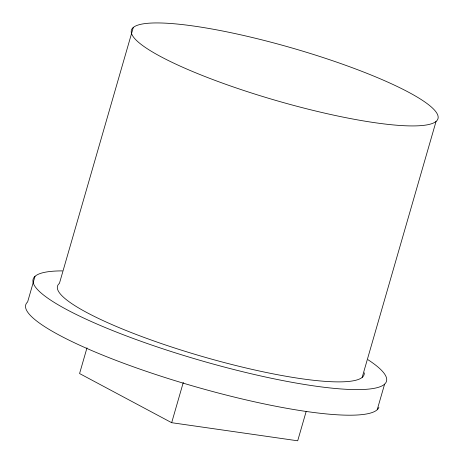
<?xml version="1.0" encoding="UTF-8"?>
<svg xmlns="http://www.w3.org/2000/svg" width="464" height="464" viewBox="0 0 464 464"><rect width="100%" height="100%" fill="white"/><g stroke="black" fill="none" stroke-linecap="round" stroke-linejoin="round"><path stroke-width="0.7" d="M35.003 276.353L27.62 301.948A183.895 31.616 16.1 0 0 182.857 383.044A183.895 31.616 16.1 0 0 378.914 407.369M133.307 27.417L59.427 283.376A159.558 27.434 16.1 0 0 199.381 355.633A159.558 27.434 16.1 0 0 364.263 372.778M86.988 347.855L79.576 373.549L171.668 422.698L297.697 440.8L306.112 411.632M171.668 422.698L183.297 382.417M362.169 377.4L436.05 121.44A159.558 27.434 16.1 0 0 230.985 32.712A159.558 27.434 16.1 0 0 186.998 69.13A159.558 27.434 16.1 0 0 436.05 121.44M377.215 409.735L384.604 384.14M368.027 359.757A183.895 31.616 16.1 0 1 315.085 386.077A183.895 31.616 16.1 0 1 87.998 320.044A183.895 31.616 16.1 0 1 62.391 270.889"/></g></svg>
